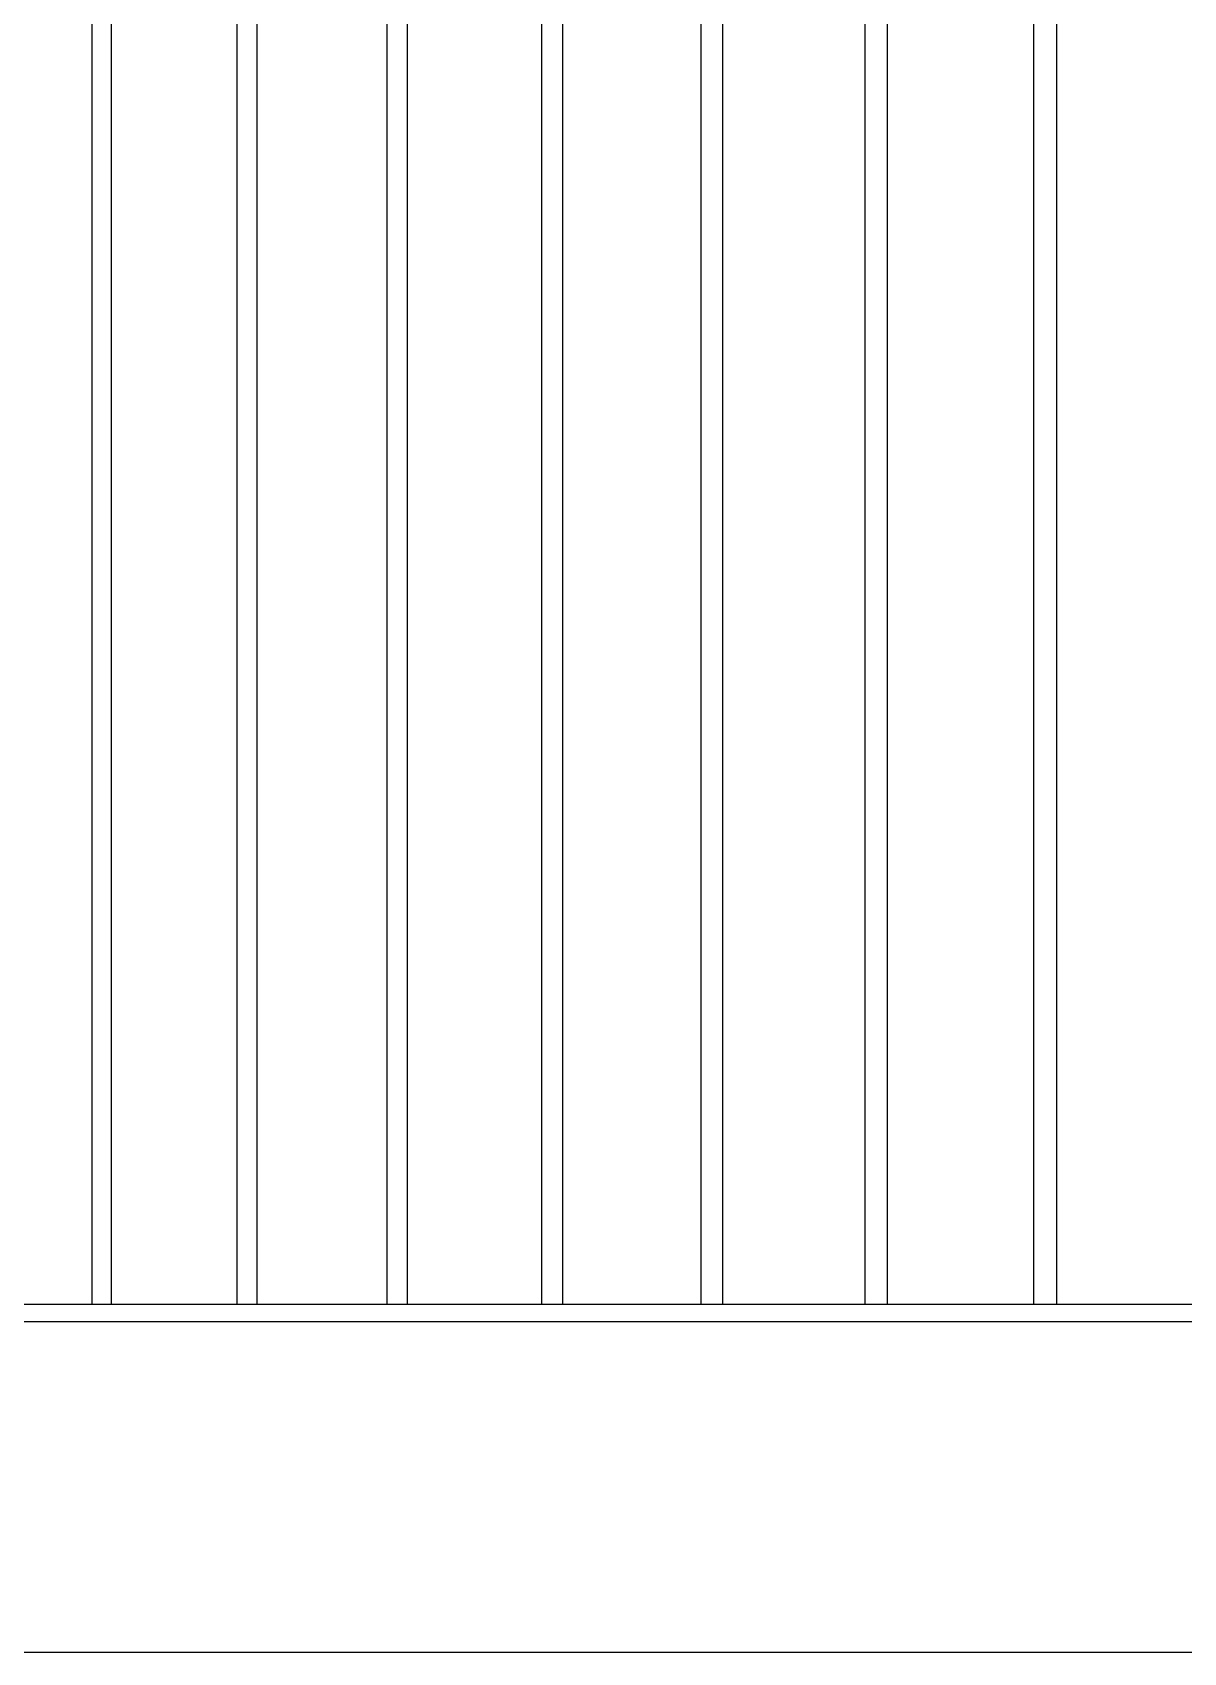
# Model space of a CAD drawing. Header units: millimetres. Extents: x -360063 to 84100, y -179792 to 59400.
# Drawn here: x 5467 to 6791, y 42700 to 44562 of the extents above; entities that cross this region are included whole.
import ezdxf

# ---------------------------------------------------------------- set-up
doc = ezdxf.new("R2010")
doc.units = ezdxf.units.MM
doc.header["$LTSCALE"] = 100
doc.layers.add('Visible', color=7, linetype='Continuous', lineweight=25)

msp = doc.modelspace()

# ---------------------------------------------------------------- linework, layer by layer
at = {"layer": 'Visible'}
for p, q in [((5536.17, 43100.17), (5536.17, 48965.17)), ((5557.99, 48965.17), (5557.99, 43100.17)), ((5702.79, 43100.17), (5702.79, 48965.17)), ((5725.37, 48965.17), (5725.37, 43100.17)), ((5875.04, 43100.17), (5875.04, 48965.17)), ((5898.35, 48965.17), (5898.35, 43100.17)), ((6052.82, 43100.17), (6052.82, 48965.17)), ((6076.86, 48965.17), (6076.86, 43100.17)), ((6236.04, 43100.17), (6236.04, 48965.17)), ((6260.8, 48965.17), (6260.8, 43100.17)), ((6424.62, 43100.17), (6424.62, 48965.17)), ((6450.08, 48965.17), (6450.08, 43100.17)), ((6618.44, 43100.17), (6618.44, 48965.17)), ((6644.59, 48965.17), (6644.59, 43100.17)), ((30077.33, 43100.17), (4097.86, 43100.17)), ((30191.33, 43080.17), (4097.86, 43080.17)), ((30191.33, 42700.17), (4097.86, 42700.17))]:
    msp.add_line(p, q, dxfattribs=at)

doc.saveas('drawing.dxf')
